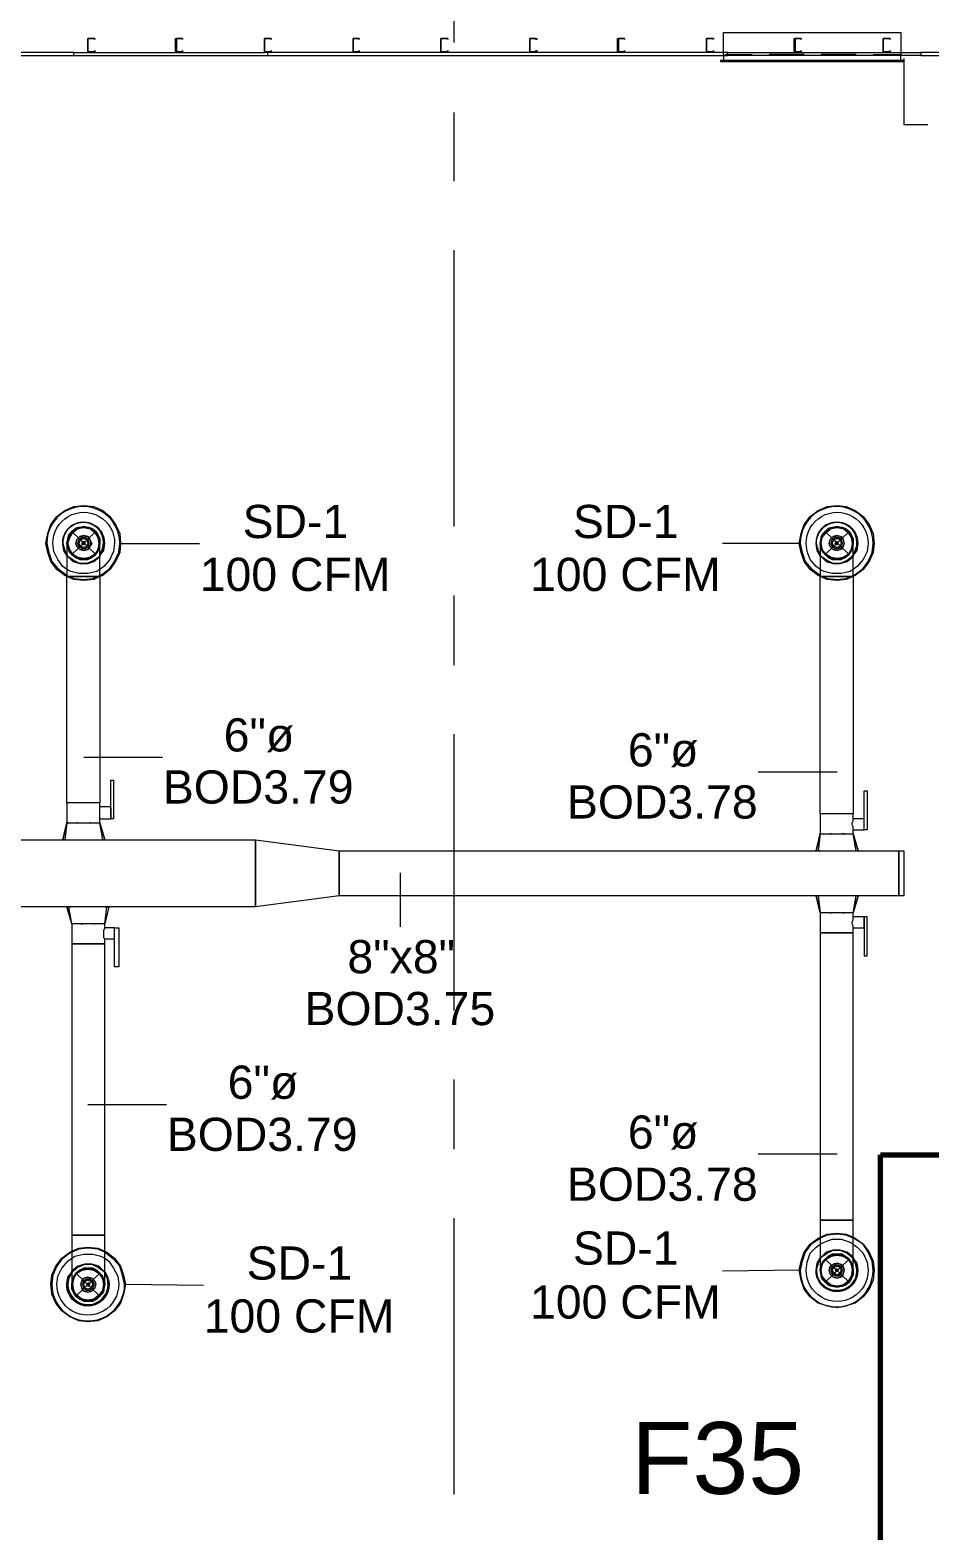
# Model space of a CAD drawing. Header units: metres. Extents: x 39 to 278, y -7 to 151.
# Drawn here: x 71.92 to 76.06, y 16.58 to 23.48 of the extents above; entities that cross this region are included whole.
import ezdxf

# ---------------------------------------------------------------- set-up
doc = ezdxf.new("R2010")
doc.units = ezdxf.units.M
doc.layers.add('HVAC - Ductos', color=5, linetype='Continuous', lineweight=50)
doc.layers.add('PDF_Geometry', color=7, linetype='Continuous', true_color=0xaaaaaa)
doc.layers.add('PDF_Solid Fills', color=7, linetype='Continuous', true_color=0xffffff)
doc.layers.add('PDF_Text', color=7, linetype='Continuous')
doc.styles.add('PDF Arial-BoldMT-Identity-H', font='arial.ttf')
doc.styles.add('PDF Helvetica', font='')
doc.styles.get('PDF Helvetica').set_extended_font_data('Helvetica')

msp = doc.modelspace()

# ---------------------------------------------------------------- hatches: boundary and pattern name
at = {"layer": 'PDF_Solid Fills', "lineweight": 0, "transparency": 33554559}
h = msp.add_hatch(color=256, dxfattribs=at)
h.paths.add_polyline_path([(74.6269, 23.3786), (74.6544, 23.374), (74.6544, 23.3786)])
h.paths.add_polyline_path([(74.6223, 23.3786), (74.6269, 23.4382), (74.6223, 23.4382)])

# ---------------------------------------------------------------- linework, layer by layer
at = {"layer": 'HVAC - Ductos', "lineweight": 0}
for points in [[(75.9378, 23.3373), (75.924, 23.3373), (75.924, 23.3603), (75.1082, 23.3603), (75.1082, 23.4657), (75.924, 23.4657), (75.924, 23.3603), (75.1082, 23.3603), (75.1082, 23.3373), (75.099, 23.3373)], [(75.2411, 23.3603), (75.1173, 23.3603), (75.1173, 23.3649), (75.2411, 23.3649)], [(75.1173, 23.3328), (75.9148, 23.3328)], [(75.4794, 23.3649), (75.319, 23.3649)], [(75.4794, 23.3603), (75.319, 23.3603)], [(75.7178, 23.3649), (75.5573, 23.3649)], [(75.7178, 23.3603), (75.5573, 23.3603)], [(75.7957, 23.3649), (75.9194, 23.3649), (75.9194, 23.3603), (75.7957, 23.3603)], [(75.9378, 23.3465), (75.9378, 23.044), (76.0478, 23.044)], [(72.1015, 21.1511), (72.1153, 21.174), (72.1381, 21.1878)], [(72.1381, 21.1878), (72.1381, 21.1924), (72.1427, 21.1924)], [(72.1427, 21.1878), (72.1702, 21.1924), (72.1931, 21.1878)], [(72.1977, 21.1924), (72.2023, 21.1878)], [(72.2023, 21.1878), (72.2207, 21.174), (72.2344, 21.1511)], [(75.5619, 21.1511), (75.5757, 21.174), (75.5986, 21.1878)], [(75.5986, 21.1878), (75.5986, 21.1924), (75.6032, 21.1924)], [(75.6032, 21.1878), (75.6307, 21.1924), (75.6536, 21.1878)], [(75.6536, 21.1924), (75.6582, 21.1924), (75.6628, 21.1878)], [(75.6628, 21.1878), (75.6811, 21.174), (75.6949, 21.1511)], [(72.0923, 21.119), (72.0923, 21.1144), (72.0923, 21.0961), (72.0923, 21.0686), (72.0923, 21.032), (72.0923, 20.9861), (72.0923, 20.9677), (72.0969, 20.9677), (72.1015, 20.9677), (72.1153, 20.9677), (72.1335, 20.9677), (72.1519, 20.9677), (72.1702, 20.9677), (72.1885, 20.9677), (72.2069, 20.9677), (72.2253, 20.9677), (72.2344, 20.9677), (72.2435, 20.9677), (72.2435, 21.0136), (72.2435, 21.0502), (72.2435, 21.0869), (72.2435, 21.1098), (72.2435, 21.119)], [(72.0923, 21.1144), (72.0969, 21.1007), (72.1015, 21.0824), (72.1153, 21.0686), (72.1335, 21.0548), (72.1519, 21.0457), (72.1702, 21.0457), (72.1885, 21.0457), (72.2069, 21.0548), (72.2253, 21.0686), (72.2344, 21.0824), (72.2435, 21.1007), (72.2435, 21.1144)], [(72.0969, 21.1465), (72.1015, 21.1511)], [(72.1015, 21.0961), (72.0969, 21.119), (72.1015, 21.1465)], [(72.1015, 21.0869), (72.1015, 21.0915), (72.0969, 21.0961)], [(72.239, 21.1511), (72.239, 21.1465)], [(72.239, 21.1465), (72.2435, 21.119), (72.239, 21.0961), (72.239, 21.0915), (72.239, 21.0869)], [(72.2435, 21.1419), (72.2435, 21.1419)], [(72.2435, 21.1419), (72.2435, 21.1419)], [(72.2435, 21.119), (72.2435, 21.119)], [(72.3398, 21.119), (72.7019, 21.119)], [(75.4565, 21.119), (75.1036, 21.119)], [(75.5528, 21.119), (75.5528, 21.1144), (75.5528, 21.0961), (75.5528, 21.0686), (75.5528, 21.032), (75.5528, 20.9861), (75.5528, 20.9677), (75.5573, 20.9677), (75.5619, 20.9677), (75.5757, 20.9677), (75.5894, 20.9677), (75.6078, 20.9677), (75.6307, 20.9677), (75.649, 20.9677), (75.6673, 20.9677), (75.6857, 20.9677), (75.6949, 20.9677), (75.7041, 20.9677), (75.7041, 21.0136), (75.7041, 21.0502), (75.7041, 21.0869), (75.7041, 21.1098), (75.7041, 21.119)], [(75.5528, 21.1144), (75.5573, 21.1007), (75.5619, 21.0824), (75.5757, 21.0686), (75.5894, 21.0548), (75.6078, 21.0457), (75.6307, 21.0457), (75.6032, 21.0502), (75.5986, 21.0502)], [(75.5573, 21.1465), (75.5573, 21.1511), (75.5619, 21.1511)], [(75.5619, 21.0961), (75.5573, 21.119), (75.5619, 21.1465)], [(75.5619, 21.0869), (75.5573, 21.0915), (75.5573, 21.0961)], [(75.6628, 21.0502), (75.6582, 21.0502), (75.6536, 21.0502), (75.6307, 21.0457), (75.649, 21.0457), (75.6673, 21.0548), (75.6857, 21.0686), (75.6949, 21.0824), (75.7041, 21.1007), (75.7041, 21.1144)], [(75.6995, 21.1511), (75.6995, 21.1465)], [(75.6995, 21.1465), (75.7041, 21.119), (75.6995, 21.0961), (75.6995, 21.0915), (75.6995, 21.0869)], [(75.7041, 21.119), (75.7041, 21.119)], [(72.1381, 21.0548), (72.1153, 21.0686), (72.1015, 21.0915)], [(72.1381, 21.0502), (72.1381, 21.0502)], [(72.1931, 21.0502), (72.1702, 21.0457), (72.1427, 21.0502), (72.1381, 21.0502)], [(72.1977, 21.0502), (72.1977, 21.0502)], [(72.2023, 21.0502), (72.1977, 21.0502)], [(72.2344, 21.0915), (72.2207, 21.0686), (72.2023, 21.0548)], [(75.5986, 21.0548), (75.5757, 21.0686), (75.5619, 21.0915)], [(75.5986, 21.0502), (75.5986, 21.0502)], [(75.6949, 21.0915), (75.6811, 21.0686), (75.6628, 21.0548)], [(72.2435, 20.9998), (72.2298, 20.9907), (72.1885, 20.9815), (72.1473, 20.9815), (72.1107, 20.9907), (72.0923, 20.9998)], [(72.0923, 20.9723), (72.1244, 20.9586), (72.1702, 20.954), (72.2115, 20.9586), (72.2435, 20.9723)], [(72.2435, 20.9677), (72.2161, 20.954), (72.1702, 20.9494), (72.1244, 20.954), (72.0923, 20.9677)], [(72.2435, 20.9677), (72.2344, 20.9677), (72.2253, 20.9677), (72.2069, 20.9677), (72.1885, 20.9677), (72.1702, 20.9677), (72.1519, 20.9677), (72.1335, 20.9677), (72.1153, 20.9677), (72.1015, 20.9677), (72.0969, 20.9677), (72.0923, 20.9677)], [(75.7041, 20.9998), (75.6903, 20.9907), (75.649, 20.9815), (75.6078, 20.9815), (75.5711, 20.9907), (75.5528, 20.9998)], [(75.5528, 20.9723), (75.5849, 20.9586), (75.6307, 20.954), (75.6719, 20.9586), (75.7041, 20.9723)], [(75.7041, 20.9677), (75.6719, 20.954), (75.6307, 20.9494), (75.5849, 20.954), (75.5528, 20.9677)], [(75.7041, 20.9677), (75.6949, 20.9677), (75.6857, 20.9677), (75.6673, 20.9677), (75.649, 20.9677), (75.6307, 20.9677), (75.6078, 20.9677), (75.5894, 20.9677), (75.5757, 20.9677), (75.5619, 20.9677), (75.5573, 20.9677), (75.5528, 20.9677)], [(72.1702, 20.1382), (72.5323, 20.1382)], [(75.6307, 20.0694), (75.2686, 20.0694)], [(72.1015, 19.8356), (72.0969, 19.8356), (72.1015, 19.8356), (72.1153, 19.8356), (72.1335, 19.8356), (72.1519, 19.8356), (72.1702, 19.8356), (72.1885, 19.8356), (72.2069, 19.8356), (72.2253, 19.8356), (72.2344, 19.8356), (72.239, 19.8356), (72.2435, 19.8356), (72.2435, 19.854), (72.294, 19.854), (72.294, 20.0328), (72.3077, 20.0328), (72.3077, 19.854), (72.294, 19.854)], [(72.294, 19.909), (72.2435, 19.909), (72.2435, 19.9274), (72.2344, 19.9274), (72.2253, 19.9274), (72.2069, 19.9274), (72.1885, 19.9274), (72.1702, 19.9274), (72.1519, 19.9274), (72.1335, 19.9274), (72.1153, 19.9274), (72.1015, 19.9274), (72.0969, 19.9274), (72.0923, 19.9274), (72.0923, 19.8356), (72.0969, 19.8356)], [(75.5528, 19.7852), (75.5573, 19.7852), (75.5619, 19.7852), (75.5757, 19.7852), (75.5894, 19.7852), (75.6078, 19.7852), (75.6307, 19.7852), (75.649, 19.7852), (75.6673, 19.7852), (75.6857, 19.7852), (75.6949, 19.7852), (75.6995, 19.7852), (75.7041, 19.7852), (75.7041, 19.8036), (75.7544, 19.8036), (75.7544, 19.9824), (75.7682, 19.9824), (75.7682, 19.8036), (75.7544, 19.8036)], [(72.2435, 19.854), (72.2435, 19.8586), (72.2435, 19.8632), (72.2435, 19.8677), (72.2435, 19.8769), (72.2435, 19.8861), (72.2435, 19.8952), (72.2435, 19.8998), (72.2435, 19.9044), (72.2435, 19.909)], [(72.294, 19.9044), (72.294, 19.8998), (72.294, 19.8952), (72.294, 19.8861), (72.294, 19.8815), (72.294, 19.8769), (72.294, 19.8677), (72.294, 19.8632), (72.294, 19.8586)], [(75.7544, 19.8082), (75.7544, 19.8128), (75.7544, 19.8174), (75.7544, 19.8219), (75.7544, 19.831), (75.7544, 19.8356), (75.7544, 19.8448), (75.7544, 19.8494), (75.7544, 19.854), (75.7041, 19.854), (75.7041, 19.8769), (75.6949, 19.8769), (75.6857, 19.8769), (75.6673, 19.8769), (75.649, 19.8769), (75.6307, 19.8769), (75.6078, 19.8769), (75.5894, 19.8769), (75.5757, 19.8769), (75.5619, 19.8769), (75.5573, 19.8769), (75.5528, 19.8769), (75.5528, 19.7852), (75.5436, 19.7074), (75.5528, 19.7074), (75.5482, 19.7074)], [(75.7041, 19.8036), (75.7041, 19.8082), (75.7041, 19.8128), (75.7041, 19.8174), (75.6995, 19.8265), (75.6995, 19.8356), (75.7041, 19.8448), (75.7041, 19.8494), (75.7041, 19.854)], [(72.074, 19.7578), (72.0923, 19.8356), (72.074, 19.7578)], [(72.0923, 19.8356), (72.0831, 19.7578)], [(72.2435, 19.7578), (72.2527, 19.7578), (72.2573, 19.7578), (72.2619, 19.7578), (72.2665, 19.7578), (72.2435, 19.8356), (72.2665, 19.7578), (72.2619, 19.7578)], [(72.2573, 19.7578), (72.2435, 19.8356)], [(75.5573, 19.7852), (75.5573, 19.7852)], [(75.5573, 19.7852), (75.5573, 19.7852)], [(75.7269, 19.7074), (75.7041, 19.7852), (75.7269, 19.7074)], [(75.7178, 19.7074), (75.7041, 19.7852)], [(72.0785, 19.7578), (72.074, 19.7578), (72.0785, 19.7578), (72.0831, 19.7578), (72.0969, 19.7578), (72.1153, 19.7578), (72.1198, 19.7578), (72.1244, 19.7578), (72.1335, 19.7578), (72.1473, 19.7578), (72.1519, 19.7578)], [(72.1565, 19.7578), (72.1794, 19.7578), (72.184, 19.7578), (72.1885, 19.7578), (72.2023, 19.7578), (72.2115, 19.7578), (72.2161, 19.7578), (72.2253, 19.7578), (72.239, 19.7578)], [(72.9586, 19.7578), (73.3436, 19.7074)], [(72.9586, 19.4506), (72.9586, 19.7578)], [(73.3436, 19.7074), (73.3436, 19.501)], [(75.5573, 19.7074), (75.5757, 19.7074), (75.5803, 19.7074), (75.5849, 19.7074), (75.594, 19.7074), (75.6078, 19.7074), (75.6123, 19.7074)], [(75.6169, 19.7074), (75.6398, 19.7074), (75.6444, 19.7074), (75.649, 19.7074), (75.6628, 19.7074), (75.6719, 19.7074), (75.6765, 19.7074), (75.6857, 19.7074), (75.6995, 19.7074)], [(75.7041, 19.7074), (75.7132, 19.7074), (75.7178, 19.7074), (75.7223, 19.7074), (75.7269, 19.7074), (75.7223, 19.7074)], [(73.6231, 19.6065), (73.6231, 19.359)], [(72.1153, 19.4506), (72.1061, 19.4506), (72.1015, 19.4506), (72.0969, 19.4506), (72.0923, 19.4506), (72.0969, 19.4506)], [(72.0923, 19.4506), (72.1153, 19.3728), (72.0923, 19.4506)], [(72.1153, 19.3728), (72.1198, 19.3728), (72.1153, 19.3728), (72.1015, 19.4506)], [(72.1061, 19.4506), (72.1107, 19.4506)], [(72.2665, 19.4506), (72.2757, 19.4506), (72.2803, 19.4506), (72.2848, 19.4506), (72.2665, 19.3728), (72.2619, 19.3728), (72.2573, 19.3728), (72.2435, 19.3728), (72.2298, 19.3728), (72.2115, 19.3728), (72.1885, 19.3728), (72.1702, 19.3728), (72.1519, 19.3728), (72.1335, 19.3728), (72.1244, 19.3728), (72.1198, 19.3728), (72.1153, 19.3728), (72.1153, 19.281), (72.1244, 19.281), (72.1335, 19.281), (72.1519, 19.281), (72.1702, 19.281), (72.1885, 19.281), (72.2115, 19.281), (72.2298, 19.281), (72.2435, 19.281), (72.2573, 19.281), (72.2619, 19.281), (72.2665, 19.281), (72.2665, 19.304), (72.3123, 19.304), (72.3123, 19.3086), (72.3123, 19.3132), (72.3123, 19.3223), (72.3123, 19.3269), (72.3123, 19.336), (72.3123, 19.3406), (72.3123, 19.3452), (72.3123, 19.3498)], [(72.1381, 19.4506), (72.1335, 19.4506), (72.1198, 19.4506)], [(72.2023, 19.4506), (72.1794, 19.4506), (72.1748, 19.4506), (72.1702, 19.4506), (72.1565, 19.4506), (72.1473, 19.4506), (72.1427, 19.4506)], [(72.2619, 19.4506), (72.2435, 19.4506), (72.239, 19.4506), (72.2344, 19.4506), (72.2253, 19.4506), (72.2115, 19.4506), (72.2069, 19.4506)], [(72.3123, 19.3544), (72.2665, 19.3544), (72.2665, 19.3728), (72.2757, 19.4506)], [(72.2803, 19.4506), (72.2848, 19.4506), (72.2665, 19.3728)], [(73.3436, 19.501), (72.9586, 19.4506)], [(75.5528, 19.501), (75.5436, 19.501), (75.539, 19.501), (75.5345, 19.501), (75.5528, 19.4232), (75.5345, 19.501), (75.539, 19.501)], [(75.5436, 19.501), (75.5528, 19.4232)], [(75.6123, 19.501), (75.6078, 19.501), (75.594, 19.501), (75.5849, 19.501), (75.5803, 19.501), (75.5757, 19.501), (75.5573, 19.501)], [(75.6995, 19.501), (75.6857, 19.501), (75.6765, 19.501), (75.6719, 19.501), (75.6628, 19.501), (75.649, 19.501), (75.6444, 19.501), (75.6398, 19.501), (75.6169, 19.501)], [(75.7223, 19.501), (75.7269, 19.501), (75.7223, 19.501), (75.7178, 19.501), (75.7132, 19.501), (75.7041, 19.501)], [(75.7269, 19.501), (75.7041, 19.4232), (75.7269, 19.501)], [(75.7041, 19.4232), (75.7178, 19.501)], [(75.5573, 19.4232), (75.5573, 19.4232)], [(75.5573, 19.4232), (75.5573, 19.4232)], [(75.7041, 19.3544), (75.7041, 19.359), (75.7041, 19.3636), (75.6995, 19.3728), (75.6995, 19.3819), (75.7041, 19.391), (75.7041, 19.3956), (75.7041, 19.4002), (75.7041, 19.4048)], [(72.2665, 19.304), (72.2619, 19.3086), (72.2619, 19.3132), (72.2619, 19.3223), (72.2619, 19.3315), (72.2619, 19.3406), (72.2619, 19.3452), (72.2665, 19.3498), (72.2665, 19.3544)], [(72.1885, 18.5432), (72.5507, 18.5432)], [(75.6307, 18.314), (75.2686, 18.314)], [(75.7041, 17.7823), (75.7041, 17.7869), (75.7041, 17.8052), (75.7041, 17.8373), (75.7041, 17.874), (75.7041, 17.9244), (75.7041, 17.9748), (75.7041, 18.0114), (75.6949, 18.0114), (75.6857, 18.0114), (75.6673, 18.0114), (75.649, 18.0114), (75.6307, 18.0114), (75.6078, 18.0114), (75.5894, 18.0114), (75.5757, 18.0114), (75.5619, 18.0114), (75.5573, 18.0114), (75.5528, 18.0114), (75.5528, 17.9564), (75.5528, 17.906), (75.5528, 17.8602), (75.5528, 17.8236), (75.5528, 17.796), (75.5528, 17.7823)], [(72.2665, 17.7181), (72.2665, 17.7227), (72.2665, 17.741), (72.2665, 17.7731), (72.2665, 17.8098), (72.2665, 17.8556), (72.2665, 17.9106), (72.2665, 17.9427), (72.2619, 17.9427), (72.2573, 17.9427), (72.2435, 17.9427), (72.2298, 17.9427), (72.2115, 17.9427), (72.1885, 17.9427), (72.1702, 17.9427), (72.1519, 17.9427), (72.1335, 17.9427), (72.1244, 17.9427), (72.1153, 17.9427), (72.1153, 17.8923), (72.1153, 17.8419), (72.1153, 17.796), (72.1153, 17.7594), (72.1153, 17.7319), (72.1153, 17.7181)], [(75.7041, 17.9336), (75.7132, 17.929), (75.7498, 17.9015), (75.7773, 17.8648), (75.7957, 17.8236), (75.8003, 17.7823), (75.7957, 17.7364), (75.7773, 17.6952), (75.7498, 17.6586), (75.7132, 17.631), (75.6719, 17.6173), (75.6307, 17.6081), (75.5849, 17.6173), (75.5436, 17.631), (75.5069, 17.6586), (75.4794, 17.6952), (75.4657, 17.7364), (75.4565, 17.7823), (75.4657, 17.8236), (75.4794, 17.8648), (75.5069, 17.9015), (75.5436, 17.929), (75.5528, 17.9336)], [(75.5528, 17.9336), (75.5849, 17.9473), (75.6307, 17.9519), (75.6719, 17.9473), (75.7041, 17.9336)], [(75.7041, 17.929), (75.6719, 17.9427), (75.6307, 17.9473), (75.5849, 17.9427), (75.5528, 17.929)], [(75.5528, 17.9015), (75.5711, 17.9106), (75.6078, 17.9244), (75.649, 17.9244), (75.6903, 17.9106), (75.7041, 17.9015)], [(72.2665, 17.8694), (72.2757, 17.8648), (72.3123, 17.8373), (72.3398, 17.8006), (72.3535, 17.7594), (72.3627, 17.7181), (72.3535, 17.6723), (72.3398, 17.631), (72.3123, 17.5944), (72.2757, 17.5668), (72.2344, 17.5486), (72.1885, 17.544), (72.1473, 17.5486), (72.1061, 17.5668), (72.0694, 17.5944), (72.0419, 17.631), (72.0235, 17.6723), (72.019, 17.7181), (72.0235, 17.7594), (72.0419, 17.8006), (72.0694, 17.8373), (72.1061, 17.8648), (72.1153, 17.8694)], [(72.1153, 17.8694), (72.1473, 17.8832), (72.1885, 17.8877), (72.2344, 17.8832), (72.2665, 17.8694)], [(72.2665, 17.8648), (72.2344, 17.8786), (72.1885, 17.8832), (72.1473, 17.8786), (72.1153, 17.8648)], [(72.1153, 17.8373), (72.129, 17.8464), (72.1702, 17.8556), (72.2115, 17.8556), (72.2481, 17.8464), (72.2665, 17.8373)], [(75.7041, 17.7869), (75.7041, 17.8006), (75.6949, 17.819), (75.6857, 17.8327), (75.6673, 17.8464), (75.649, 17.8556), (75.6307, 17.8556), (75.6078, 17.8556), (75.5894, 17.8464), (75.5757, 17.8327), (75.5619, 17.819), (75.5573, 17.8006), (75.5528, 17.7869)], [(75.5986, 17.851), (75.6032, 17.851), (75.6307, 17.8556), (75.6536, 17.851), (75.6582, 17.851), (75.6628, 17.851)], [(72.1244, 17.7502), (72.1381, 17.7686), (72.1565, 17.7823), (72.1611, 17.7869), (72.1657, 17.7869), (72.1885, 17.7914), (72.1702, 17.7914), (72.1519, 17.7823), (72.1335, 17.7686), (72.1244, 17.7548), (72.1153, 17.7364), (72.1153, 17.7227)], [(72.2665, 17.7227), (72.2619, 17.7364), (72.2619, 17.7181), (72.2619, 17.6952), (72.2527, 17.6768), (72.2435, 17.6631), (72.2253, 17.654), (72.2069, 17.6448), (72.1885, 17.6402), (72.1702, 17.6448), (72.1519, 17.654), (72.1381, 17.6631), (72.1244, 17.6768), (72.1198, 17.6952), (72.1153, 17.7181), (72.1198, 17.7364), (72.1244, 17.7548), (72.1381, 17.7686), (72.1519, 17.7777), (72.1702, 17.7869), (72.1885, 17.7914), (72.2069, 17.7869), (72.2253, 17.7777), (72.2435, 17.7686), (72.2573, 17.7456), (72.2619, 17.7456), (72.2619, 17.741)], [(72.1244, 17.7456), (72.1381, 17.7686), (72.1611, 17.7823), (72.1885, 17.7869), (72.2161, 17.7823), (72.239, 17.7686), (72.2573, 17.741), (72.2619, 17.7181), (72.2573, 17.6906), (72.2619, 17.7181), (72.2573, 17.741)], [(75.6536, 17.7136), (75.6307, 17.709), (75.6032, 17.7136), (75.5803, 17.7319), (75.5619, 17.7548), (75.5573, 17.7823), (75.5619, 17.8098), (75.5803, 17.8327), (75.6032, 17.8464), (75.6307, 17.851), (75.6582, 17.8464), (75.6811, 17.8327), (75.6949, 17.8098), (75.6995, 17.7823), (75.6949, 17.7548), (75.6811, 17.7319), (75.6582, 17.7136), (75.6307, 17.709), (75.6032, 17.7136)], [(75.5573, 17.8052), (75.5573, 17.8098), (75.5619, 17.8144)], [(75.5619, 17.7548), (75.5573, 17.7823), (75.5619, 17.8052)], [(75.5619, 17.8098), (75.5757, 17.8327), (75.5986, 17.8464)], [(75.5986, 17.851), (75.5986, 17.851)], [(75.6628, 17.8464), (75.6811, 17.8327), (75.6949, 17.8098)], [(75.6995, 17.8144), (75.6995, 17.8098), (75.6995, 17.8052), (75.7041, 17.7823), (75.6995, 17.7548)], [(72.1198, 17.6906), (72.1153, 17.7181), (72.1198, 17.741), (72.1198, 17.7456)], [(72.1198, 17.7456), (72.1198, 17.7456)], [(72.1244, 17.6906), (72.1198, 17.7181), (72.1244, 17.741)], [(72.3627, 17.7181), (72.7202, 17.7136)], [(75.4565, 17.7823), (75.1036, 17.7777)], [(75.5619, 17.7502), (75.5573, 17.7502), (75.5573, 17.7548)], [(75.5986, 17.7136), (75.5757, 17.7273), (75.5619, 17.7502)], [(75.6949, 17.7502), (75.6811, 17.7273), (75.6628, 17.7136)], [(75.6995, 17.7548), (75.6995, 17.7502)], [(72.1153, 17.6952), (72.1153, 17.6952)], [(72.1153, 17.6952), (72.1153, 17.6952)], [(72.1198, 17.686), (72.1198, 17.6906)], [(72.2573, 17.6906), (72.239, 17.6677), (72.2161, 17.6494), (72.1885, 17.6448), (72.1611, 17.6494), (72.1381, 17.6677), (72.1244, 17.686)], [(72.1565, 17.6494), (72.1381, 17.6631), (72.1244, 17.6814)], [(72.1244, 17.6768), (72.1244, 17.6768)], [(72.1657, 17.6448), (72.1611, 17.6448), (72.1565, 17.6494)], [(72.2161, 17.6494), (72.1885, 17.6402), (72.1657, 17.6494)], [(72.2207, 17.6494), (72.2207, 17.6448), (72.2161, 17.6448)], [(72.2573, 17.686), (72.2435, 17.6631), (72.2207, 17.6494)], [(72.2435, 17.6631), (72.2435, 17.6631)], [(72.2619, 17.6906), (72.2619, 17.686), (72.2573, 17.686)], [(72.2619, 17.6952), (72.2619, 17.6952)], [(72.2619, 17.6952), (72.2619, 17.6952)], [(75.6032, 17.709), (75.5986, 17.709), (75.5986, 17.7136)], [(75.6628, 17.7136), (75.6582, 17.709), (75.6536, 17.709)]]:
    msp.add_lwpolyline(points, dxfattribs=at)
for points in [[(75.0944, 23.3373), (75.0944, 23.3328), (75.9378, 23.3328), (75.9378, 23.3373)], [(72.0923, 19.9274), (72.0923, 20.9677), (72.0831, 20.9723), (72.0465, 20.9998), (72.019, 21.0365), (72.0053, 21.0778), (71.9961, 21.119), (72.0053, 21.1648), (72.019, 21.2061), (72.0465, 21.2427), (72.0831, 21.2702), (72.1244, 21.2886), (72.1702, 21.2932), (72.2161, 21.2886), (72.2573, 21.2702), (72.2894, 21.2427), (72.3169, 21.2061), (72.3353, 21.1648), (72.3398, 21.119), (72.3353, 21.0778), (72.3169, 21.0365), (72.2894, 20.9998), (72.2573, 20.9723), (72.2435, 20.9677), (72.2435, 19.9274), (72.2344, 19.9274), (72.2253, 19.9274), (72.2069, 19.9274), (72.1885, 19.9274), (72.1702, 19.9274), (72.1519, 19.9274), (72.1335, 19.9274), (72.1153, 19.9274), (72.1015, 19.9274), (72.0969, 19.9274)], [(75.5528, 19.8769), (75.5528, 20.9677), (75.5436, 20.9723), (75.5069, 20.9998), (75.4794, 21.0365), (75.4657, 21.0778), (75.4565, 21.119), (75.4657, 21.1648), (75.4794, 21.2061), (75.5069, 21.2427), (75.5436, 21.2702), (75.5849, 21.2886), (75.6307, 21.2932), (75.6719, 21.2886), (75.7132, 21.2702), (75.7498, 21.2427), (75.7773, 21.2061), (75.7957, 21.1648), (75.8003, 21.119), (75.7957, 21.0778), (75.7773, 21.0365), (75.7498, 20.9998), (75.7132, 20.9723), (75.7041, 20.9677), (75.7041, 19.8769), (75.6949, 19.8769), (75.6857, 19.8769), (75.6673, 19.8769), (75.649, 19.8769), (75.6307, 19.8769), (75.6078, 19.8769), (75.5894, 19.8769), (75.5757, 19.8769), (75.5619, 19.8769), (75.5573, 19.8769)], [(72.0923, 21.119), (72.0969, 21.1419), (72.1015, 21.1602), (72.1153, 21.174), (72.1335, 21.1878), (72.1519, 21.1924), (72.1702, 21.197), (72.1885, 21.1924), (72.2069, 21.1878), (72.2253, 21.174), (72.2344, 21.1602), (72.2435, 21.1419), (72.2435, 21.119), (72.2435, 21.1144), (72.2435, 21.119), (72.2435, 21.1419), (72.2344, 21.1602), (72.2253, 21.174), (72.2069, 21.1878), (72.1885, 21.1924), (72.1702, 21.197), (72.1519, 21.1924), (72.1335, 21.1878), (72.1153, 21.174), (72.1015, 21.1602), (72.0969, 21.1419), (72.0923, 21.119), (72.0923, 21.1144)], [(72.2344, 21.0915), (72.2207, 21.0686), (72.1977, 21.0548), (72.1702, 21.0502), (72.1427, 21.0548), (72.1198, 21.0686), (72.1061, 21.0915), (72.0969, 21.119), (72.1061, 21.1465), (72.1198, 21.1694), (72.1427, 21.1878), (72.1702, 21.1924), (72.1977, 21.1878), (72.2207, 21.1694), (72.2344, 21.1465), (72.239, 21.119)], [(72.239, 21.1007), (72.2344, 21.0824), (72.2207, 21.0686), (72.2069, 21.0594), (72.1885, 21.0502), (72.1702, 21.0457), (72.1519, 21.0502), (72.1335, 21.0594), (72.1153, 21.0686), (72.1061, 21.0824), (72.0969, 21.1007), (72.0969, 21.119), (72.0969, 21.1419), (72.1061, 21.1557), (72.1153, 21.174), (72.1335, 21.1832), (72.1519, 21.1924), (72.1702, 21.1924), (72.1885, 21.1924), (72.2069, 21.1832), (72.2207, 21.174), (72.2344, 21.1557), (72.239, 21.1419), (72.2435, 21.119)], [(75.5528, 21.119), (75.5573, 21.1419), (75.5619, 21.1602), (75.5757, 21.174), (75.5894, 21.1878), (75.6078, 21.1924), (75.6307, 21.197), (75.649, 21.1924), (75.6673, 21.1878), (75.6857, 21.174), (75.6949, 21.1602), (75.7041, 21.1419), (75.7041, 21.119), (75.7041, 21.1144), (75.7041, 21.119), (75.7041, 21.1419), (75.6949, 21.1602), (75.6857, 21.174), (75.6673, 21.1878), (75.649, 21.1924), (75.6307, 21.197), (75.6078, 21.1924), (75.5894, 21.1878), (75.5757, 21.174), (75.5619, 21.1602), (75.5573, 21.1419), (75.5528, 21.119), (75.5528, 21.1144)], [(75.6949, 21.0915), (75.6811, 21.0686), (75.6582, 21.0548), (75.6307, 21.0502), (75.6032, 21.0548), (75.5803, 21.0686), (75.5619, 21.0915), (75.5573, 21.119), (75.5619, 21.1465), (75.5803, 21.1694), (75.6032, 21.1878), (75.6307, 21.1924), (75.6582, 21.1878), (75.6811, 21.1694), (75.6949, 21.1465), (75.6995, 21.119)], [(75.6995, 21.1007), (75.6949, 21.0824), (75.6811, 21.0686), (75.6673, 21.0594), (75.649, 21.0502), (75.6307, 21.0457), (75.6123, 21.0502), (75.594, 21.0594), (75.5757, 21.0686), (75.5665, 21.0824), (75.5573, 21.1007), (75.5573, 21.119), (75.5573, 21.1419), (75.5665, 21.1557), (75.5757, 21.174), (75.594, 21.1832), (75.6123, 21.1924), (75.6307, 21.1924), (75.649, 21.1924), (75.6673, 21.1832), (75.6811, 21.174), (75.6949, 21.1557), (75.6995, 21.1419), (75.7041, 21.119)], [(72.074, 21.119), (72.0785, 21.0869), (72.0923, 21.064), (72.0785, 21.0869)], [(72.1519, 21.1511), (72.1381, 21.1373), (72.1335, 21.119), (72.1381, 21.1373), (72.1519, 21.1511), (72.1702, 21.1557), (72.1885, 21.1511), (72.1977, 21.1373), (72.2069, 21.119), (72.1977, 21.1052), (72.1885, 21.0915), (72.1702, 21.0869), (72.1519, 21.0915), (72.1381, 21.1052), (72.1335, 21.119), (72.1381, 21.1052), (72.1519, 21.0915), (72.1702, 21.0869), (72.1885, 21.0915), (72.1977, 21.1052), (72.2023, 21.119), (72.1977, 21.1373), (72.1885, 21.1511), (72.1702, 21.1557)], [(72.1473, 21.1373), (72.1427, 21.119), (72.1473, 21.1373), (72.1611, 21.1465), (72.1794, 21.1465), (72.1885, 21.1373), (72.1931, 21.119), (72.1885, 21.1373), (72.1794, 21.1465), (72.1611, 21.1465)], [(72.1885, 21.1052), (72.1931, 21.119), (72.1885, 21.1052), (72.1794, 21.0961), (72.1611, 21.0961), (72.1473, 21.1052), (72.1427, 21.119), (72.1473, 21.1052), (72.1611, 21.0961), (72.1794, 21.0961)], [(72.184, 21.1052), (72.1702, 21.1007), (72.1565, 21.1052), (72.1473, 21.119), (72.1565, 21.1373), (72.1702, 21.1419), (72.184, 21.1373), (72.1885, 21.119)], [(72.1702, 21.1144), (72.1748, 21.119), (72.1748, 21.1144), (72.1657, 21.1144), (72.1611, 21.119), (72.1657, 21.1282), (72.1748, 21.1282), (72.1748, 21.119), (72.1702, 21.1236), (72.1657, 21.1236), (72.1657, 21.119), (72.1657, 21.1144)], [(75.5345, 21.119), (75.539, 21.0869), (75.5528, 21.064), (75.539, 21.0869)], [(75.5986, 21.1373), (75.594, 21.119), (75.5986, 21.1373), (75.6123, 21.1511), (75.6307, 21.1557), (75.649, 21.1511), (75.6582, 21.1373), (75.6628, 21.119), (75.6582, 21.1373), (75.6444, 21.1511), (75.6307, 21.1557), (75.6123, 21.1511)], [(75.6582, 21.1052), (75.6628, 21.119), (75.6582, 21.1052), (75.649, 21.0915), (75.6307, 21.0869), (75.6123, 21.0915), (75.5986, 21.1052), (75.594, 21.119), (75.5986, 21.1052), (75.6123, 21.0915), (75.6307, 21.0869), (75.6444, 21.0915)], [(75.6078, 21.1373), (75.6032, 21.119), (75.6078, 21.1373), (75.6215, 21.1465), (75.6398, 21.1465), (75.649, 21.1373), (75.6536, 21.119), (75.649, 21.1373), (75.6353, 21.1465), (75.6215, 21.1465)], [(75.649, 21.1052), (75.6536, 21.119), (75.649, 21.1052), (75.6398, 21.0961), (75.6215, 21.0961), (75.6078, 21.1052), (75.6032, 21.119), (75.6078, 21.1052), (75.6215, 21.0961), (75.6353, 21.0961)], [(75.6444, 21.1052), (75.6307, 21.1007), (75.6169, 21.1052), (75.6078, 21.119), (75.6169, 21.1373), (75.6307, 21.1419), (75.6444, 21.1373), (75.649, 21.119)], [(75.6307, 21.1144), (75.6353, 21.119), (75.6307, 21.1144), (75.6261, 21.1144), (75.6215, 21.119), (75.6261, 21.1282), (75.6307, 21.1282), (75.6353, 21.119), (75.6307, 21.1236), (75.6261, 21.1236), (75.6261, 21.119), (75.6261, 21.1144)], [(72.0969, 21.0594), (72.1244, 21.0411), (72.1519, 21.0274), (72.184, 21.0274), (72.2161, 21.0411), (72.2435, 21.0594), (72.2161, 21.0365), (72.1885, 21.0274), (72.1519, 21.0274), (72.1198, 21.0365), (72.0969, 21.0594), (72.0923, 21.064), (72.0969, 21.0594), (72.0923, 21.0686)], [(72.2435, 21.0686), (72.2435, 21.0594), (72.2161, 21.0411), (72.184, 21.0274), (72.1519, 21.0274), (72.1244, 21.0411), (72.0969, 21.0594), (72.1198, 21.0365), (72.1519, 21.0274), (72.1885, 21.0274), (72.2161, 21.0365), (72.2435, 21.0594), (72.2435, 21.064), (72.2435, 21.0594)], [(75.6765, 21.0365), (75.6444, 21.0274), (75.6123, 21.0274), (75.5803, 21.0365), (75.5573, 21.0594), (75.5528, 21.064), (75.5573, 21.0594), (75.5528, 21.0686), (75.5573, 21.0594), (75.5849, 21.0411), (75.6123, 21.0274), (75.6444, 21.0274), (75.6765, 21.0411), (75.6995, 21.0594), (75.7041, 21.0686), (75.6995, 21.0594), (75.6765, 21.0411), (75.6444, 21.0274), (75.6123, 21.0274), (75.5849, 21.0411), (75.5573, 21.0594), (75.5803, 21.0365), (75.6123, 21.0274), (75.6444, 21.0274), (75.6765, 21.0365), (75.7041, 21.0594), (75.7041, 21.064), (75.7041, 21.0594)], [(72.1427, 19.8356), (72.1381, 19.8356)], [(72.2023, 19.8356), (72.1977, 19.8356)], [(75.5345, 19.7074), (75.5528, 19.7852), (75.5345, 19.7074), (75.539, 19.7074)], [(75.6032, 19.7852), (75.5986, 19.7852)], [(75.6628, 19.7852), (75.6582, 19.7852), (75.6536, 19.7852), (75.6582, 19.7852)], [(72.9586, 19.4506), (68.1185, 19.4506), (68.1185, 19.7578), (72.9586, 19.7578)], [(73.3436, 19.7074), (75.9148, 19.7074), (75.9148, 19.501), (73.3436, 19.501)], [(75.9378, 19.7074), (75.9378, 19.501), (75.9148, 19.501), (75.9148, 19.7074)], [(72.1565, 19.3728), (72.1611, 19.3728), (72.1657, 19.3728), (72.1611, 19.3728)], [(72.2161, 19.3728), (72.2207, 19.3728)], [(75.5528, 19.3315), (75.5573, 19.3315), (75.5619, 19.3315), (75.5757, 19.3315), (75.5894, 19.3315), (75.6078, 19.3315), (75.6307, 19.3315), (75.649, 19.3315), (75.6673, 19.3315), (75.6857, 19.3315), (75.6949, 19.3315), (75.7041, 19.3315), (75.7041, 19.3544), (75.7544, 19.3544), (75.7544, 19.359), (75.7544, 19.3636), (75.7544, 19.3728), (75.7544, 19.3773), (75.7544, 19.3865), (75.7544, 19.391), (75.7544, 19.3956), (75.7544, 19.4002), (75.7544, 19.4048), (75.7544, 19.226), (75.7682, 19.226), (75.7682, 19.4048), (75.7544, 19.4048), (75.7041, 19.4048), (75.7041, 19.4232), (75.6995, 19.4232), (75.6949, 19.4232), (75.6857, 19.4232), (75.6673, 19.4232), (75.649, 19.4232), (75.6307, 19.4232), (75.6078, 19.4232), (75.5894, 19.4232), (75.5757, 19.4232), (75.5619, 19.4232), (75.5573, 19.4232), (75.5528, 19.4232)], [(75.5986, 19.4232), (75.6032, 19.4232)], [(75.6536, 19.4232), (75.6582, 19.4232), (75.6628, 19.4232), (75.6582, 19.4232)], [(72.3307, 19.1756), (72.3123, 19.1756), (72.3123, 19.3544), (72.3307, 19.3544)], [(75.7041, 19.3315), (75.6949, 19.3315), (75.6857, 19.3315), (75.6673, 19.3315), (75.649, 19.3315), (75.6307, 19.3315), (75.6078, 19.3315), (75.5894, 19.3315), (75.5757, 19.3315), (75.5619, 19.3315), (75.5573, 19.3315), (75.5528, 19.3315), (75.5528, 18.0114), (75.5573, 18.0114), (75.5619, 18.0114), (75.5757, 18.0114), (75.5894, 18.0114), (75.6078, 18.0114), (75.6307, 18.0114), (75.649, 18.0114), (75.6673, 18.0114), (75.6857, 18.0114), (75.6949, 18.0114), (75.7041, 18.0114)], [(72.2665, 19.281), (72.2619, 19.281), (72.2573, 19.281), (72.2435, 19.281), (72.2298, 19.281), (72.2115, 19.281), (72.1885, 19.281), (72.1702, 19.281), (72.1519, 19.281), (72.1335, 19.281), (72.1244, 19.281), (72.1153, 19.281), (72.1153, 17.9427), (72.1244, 17.9427), (72.1335, 17.9427), (72.1519, 17.9427), (72.1702, 17.9427), (72.1885, 17.9427), (72.2115, 17.9427), (72.2298, 17.9427), (72.2435, 17.9427), (72.2573, 17.9427), (72.2619, 17.9427), (72.2665, 17.9427)], [(75.5573, 17.8419), (75.5803, 17.8648), (75.6123, 17.874), (75.6444, 17.874), (75.6765, 17.8648), (75.7041, 17.8419), (75.7041, 17.8373), (75.7041, 17.8419), (75.6765, 17.8648), (75.6444, 17.874), (75.6123, 17.874), (75.5803, 17.8648), (75.5573, 17.8419), (75.5528, 17.8373)], [(75.6995, 17.8419), (75.6765, 17.8602), (75.6444, 17.874), (75.6123, 17.874), (75.5849, 17.8602), (75.5573, 17.8419), (75.5528, 17.8327), (75.5573, 17.8419), (75.5849, 17.8602), (75.6123, 17.874), (75.6444, 17.874), (75.6765, 17.8602), (75.6995, 17.8419), (75.7041, 17.8327)], [(75.6995, 17.764), (75.6949, 17.7456), (75.6811, 17.7273), (75.6673, 17.7181), (75.649, 17.709), (75.6307, 17.709), (75.6123, 17.709), (75.594, 17.7181), (75.5757, 17.7273), (75.5665, 17.7456), (75.5573, 17.764), (75.5573, 17.7823), (75.5573, 17.8006), (75.5665, 17.819), (75.5757, 17.8327), (75.594, 17.8464), (75.6123, 17.851), (75.6307, 17.8556), (75.649, 17.851), (75.6673, 17.8464), (75.6811, 17.8327), (75.6949, 17.819), (75.6995, 17.8006), (75.7041, 17.7823)], [(72.1427, 17.8006), (72.1748, 17.8098), (72.2069, 17.8098), (72.239, 17.8006), (72.2619, 17.7777), (72.2665, 17.7731), (72.2619, 17.7777), (72.2665, 17.7686), (72.2619, 17.7777), (72.2344, 17.796), (72.2069, 17.8098), (72.1748, 17.8098), (72.1427, 17.796), (72.1198, 17.7777), (72.1153, 17.7686), (72.1198, 17.7777), (72.1427, 17.796), (72.1748, 17.8098), (72.2069, 17.8098), (72.2344, 17.796), (72.2619, 17.7777), (72.239, 17.8006), (72.2069, 17.8098), (72.1748, 17.8098), (72.1427, 17.8006), (72.1153, 17.7777), (72.1153, 17.7731), (72.1153, 17.7777)], [(72.2298, 17.7823), (72.2115, 17.7914), (72.1885, 17.7914), (72.2161, 17.7869), (72.2207, 17.7869), (72.2207, 17.7823), (72.2435, 17.7686)], [(75.5528, 17.8373), (75.539, 17.8144), (75.5345, 17.7823), (75.539, 17.8144)], [(75.7041, 17.7823), (75.7041, 17.7594), (75.6949, 17.741), (75.6857, 17.7273), (75.6673, 17.7136), (75.649, 17.709), (75.6307, 17.7044), (75.6078, 17.709), (75.5894, 17.7136), (75.5757, 17.7273), (75.5619, 17.741), (75.5573, 17.7594), (75.5528, 17.7823), (75.5528, 17.7869), (75.5528, 17.7823), (75.5573, 17.7594), (75.5619, 17.741), (75.5757, 17.7273), (75.5894, 17.7136), (75.6078, 17.709), (75.6307, 17.7044), (75.649, 17.709), (75.6673, 17.7136), (75.6857, 17.7273), (75.6949, 17.741), (75.7041, 17.7594), (75.7041, 17.7823), (75.7041, 17.7869)], [(75.5986, 17.796), (75.594, 17.7823), (75.5986, 17.8006), (75.6123, 17.8098), (75.6307, 17.8144), (75.649, 17.8098), (75.6582, 17.8006), (75.6628, 17.7823), (75.6582, 17.796), (75.6444, 17.8098), (75.6307, 17.8144), (75.6123, 17.8098)], [(75.6078, 17.796), (75.6032, 17.7823), (75.6078, 17.796), (75.6215, 17.8052), (75.6398, 17.8052), (75.649, 17.796), (75.6536, 17.7823), (75.649, 17.796), (75.6353, 17.8052), (75.6215, 17.8052)], [(75.6444, 17.7686), (75.6307, 17.7594), (75.6169, 17.7686), (75.6078, 17.7823), (75.6169, 17.796), (75.6307, 17.8006), (75.6444, 17.796), (75.649, 17.7823)], [(75.6307, 17.7777), (75.6353, 17.7823), (75.6307, 17.7777), (75.6261, 17.7777), (75.6215, 17.7823), (75.6261, 17.7869), (75.6307, 17.7869), (75.6353, 17.7823), (75.6307, 17.7869), (75.6261, 17.7869), (75.6261, 17.7823), (75.6261, 17.7777)], [(72.1153, 17.7731), (72.0969, 17.7502), (72.0923, 17.7181), (72.0969, 17.7502)], [(72.2665, 17.7181), (72.2619, 17.6952), (72.2573, 17.6768), (72.2435, 17.6631), (72.2298, 17.6494), (72.2115, 17.6402), (72.1885, 17.6402), (72.1702, 17.6402), (72.1519, 17.6494), (72.1335, 17.6631), (72.1244, 17.6768), (72.1153, 17.6952), (72.1153, 17.7181), (72.1153, 17.7227), (72.1153, 17.7181), (72.1153, 17.6952), (72.1244, 17.6768), (72.1335, 17.6631), (72.1519, 17.6494), (72.1702, 17.6402), (72.1885, 17.6402), (72.2115, 17.6402), (72.2298, 17.6494), (72.2435, 17.6631), (72.2573, 17.6768), (72.2619, 17.6952), (72.2665, 17.7181), (72.2665, 17.7227)], [(72.1611, 17.7319), (72.1565, 17.7181), (72.1611, 17.7319), (72.1702, 17.7456), (72.1885, 17.7502), (72.2069, 17.7456), (72.2207, 17.7319), (72.2253, 17.7181), (72.2207, 17.7319), (72.2069, 17.7456), (72.1885, 17.7502), (72.1702, 17.7456)], [(72.2207, 17.6998), (72.2253, 17.7181), (72.2207, 17.6998), (72.2069, 17.686), (72.1885, 17.6814), (72.1702, 17.686), (72.1611, 17.6998), (72.1565, 17.7181), (72.1611, 17.6998), (72.1702, 17.686), (72.1885, 17.6814), (72.2069, 17.686)], [(72.1702, 17.7319), (72.1657, 17.7181), (72.1702, 17.7319), (72.1794, 17.741), (72.1977, 17.741), (72.2115, 17.7319), (72.2161, 17.7181), (72.2115, 17.7319), (72.1977, 17.741), (72.184, 17.741)], [(72.2115, 17.6998), (72.2161, 17.7181), (72.2115, 17.6998), (72.1977, 17.6906), (72.1794, 17.6906), (72.1702, 17.6998), (72.1657, 17.7181), (72.1702, 17.6998), (72.184, 17.6906), (72.1977, 17.6906)], [(72.2023, 17.6998), (72.1885, 17.6952), (72.1748, 17.6998), (72.1702, 17.7181), (72.1748, 17.7319), (72.1885, 17.7364), (72.2023, 17.7319), (72.2115, 17.7181)], [(72.1931, 17.7227), (72.1885, 17.7227), (72.184, 17.7181), (72.1885, 17.7227), (72.1931, 17.7227), (72.1977, 17.7181), (72.1931, 17.709), (72.1885, 17.709), (72.184, 17.7181), (72.1885, 17.7136), (72.1931, 17.7136), (72.1931, 17.7181)], [(72.2527, 17.7548), (72.2619, 17.7364), (72.2573, 17.7548), (72.2435, 17.7686)], [(75.6582, 17.764), (75.6628, 17.7823), (75.6582, 17.764), (75.649, 17.7502), (75.6307, 17.7456), (75.6123, 17.7502), (75.5986, 17.764), (75.594, 17.7823), (75.5986, 17.764), (75.6123, 17.7502), (75.6307, 17.7456), (75.6444, 17.7502)], [(75.649, 17.7686), (75.6536, 17.7823), (75.649, 17.764), (75.6398, 17.7548), (75.6215, 17.7548), (75.6078, 17.764), (75.6032, 17.7823), (75.6078, 17.7686), (75.6215, 17.7594), (75.6353, 17.7594)]]:
    msp.add_lwpolyline(points, close=True, dxfattribs=at)
for points in [[(72.2435, 20.9723), (72.2527, 20.9769), (72.2894, 21.0044), (72.3123, 21.0365), (72.3307, 21.0778), (72.3353, 21.119, 1.013798), (72.0007, 21.119), (72.0098, 21.0778), (72.0235, 21.0365), (72.0511, 21.0044), (72.0877, 20.9769), (72.0923, 20.9723)], [(72.0923, 20.9998), (72.074, 21.0136), (72.0511, 21.0457), (72.0327, 21.0824), (72.0281, 21.119, -1.008115), (72.3123, 21.119), (72.3077, 21.0824), (72.2894, 21.0457), (72.2619, 21.0136), (72.2435, 20.9998)], [(75.7041, 20.9723), (75.7132, 20.9769), (75.7498, 21.0044), (75.7728, 21.0365), (75.7911, 21.0778), (75.7957, 21.119, 1.013803), (75.4611, 21.119), (75.4702, 21.0778), (75.484, 21.0365), (75.5115, 21.0044), (75.5482, 20.9769), (75.5528, 20.9723)], [(75.5528, 20.9998), (75.5345, 21.0136), (75.5069, 21.0457), (75.4932, 21.0824), (75.4886, 21.119, -1.008115), (75.7728, 21.119), (75.7682, 21.0824), (75.7498, 21.0457), (75.7223, 21.0136), (75.7041, 20.9998)], [(75.5528, 17.929), (75.5482, 17.9244), (75.5115, 17.9015), (75.484, 17.8648), (75.4702, 17.8236), (75.4611, 17.7823, 1.013823), (75.7957, 17.7823), (75.7911, 17.8236), (75.7728, 17.8648), (75.7498, 17.9015), (75.7132, 17.9244), (75.7041, 17.929)], [(72.1153, 17.8648), (72.1061, 17.8602), (72.0694, 17.8327), (72.0465, 17.8006), (72.0281, 17.7594), (72.0235, 17.7181, 1.013803), (72.3581, 17.7181), (72.349, 17.7594), (72.3353, 17.8006), (72.3077, 17.8327), (72.2711, 17.8602), (72.2665, 17.8648)], [(75.7041, 17.9015), (75.7223, 17.8877), (75.7498, 17.8602), (75.7682, 17.819), (75.7728, 17.7823, -1.013316), (75.4886, 17.7823), (75.4932, 17.819), (75.5069, 17.8602), (75.5345, 17.8877), (75.5528, 17.9015)], [(72.2665, 17.8373), (72.2848, 17.8236), (72.3077, 17.7914), (72.3261, 17.7548), (72.3307, 17.7181, -1.008653), (72.0465, 17.7181), (72.0511, 17.7548), (72.0694, 17.7914), (72.0969, 17.8236), (72.1153, 17.8373)]]:
    msp.add_lwpolyline(points, format="xyb", dxfattribs=at)
for points in [[(72.2435, 21.064), (72.2619, 21.0869), (72.2665, 21.119, 1.017931), (72.074, 21.119), (72.0831, 21.0869), (72.0923, 21.0686, -1.403689), (72.2619, 21.119), (72.2573, 21.0869), (72.2435, 21.0686, 1.403695), (72.074, 21.119, -1.4292)], [(75.7041, 21.064), (75.7223, 21.0869), (75.7269, 21.119, 1.018374), (75.5345, 21.119), (75.5436, 21.0869), (75.5528, 21.0686, -1.403689), (75.7223, 21.119), (75.7178, 21.0869), (75.7041, 21.0686, 1.403557), (75.5345, 21.119, -1.419475)], [(75.5345, 17.7823, 1.387948), (75.7041, 17.8327), (75.7178, 17.8144), (75.7223, 17.7823, -1.361257), (75.5528, 17.8327), (75.5436, 17.8144), (75.5345, 17.7823, 1.010886), (75.7269, 17.7823), (75.7223, 17.8144), (75.7041, 17.8373, -1.442886)], [(72.1153, 17.7686), (72.1015, 17.7502), (72.0969, 17.7181, 1.361616), (72.2665, 17.7686), (72.2757, 17.7502), (72.2848, 17.7181), (72.2803, 17.7502), (72.2665, 17.7731, -1.421561), (72.0923, 17.7181, 1.017918), (72.2848, 17.7181, -1.388376)]]:
    msp.add_lwpolyline(points, format="xyb", close=True, dxfattribs=at)
at = {"layer": 'PDF_Geometry', "lineweight": 0}
for points in [[(73.8707, 24.6895), (73.8707, 23.4199)], [(72.1885, 23.4382), (72.1885, 23.4382)], [(72.1885, 23.4382), (72.1885, 23.4382)], [(72.5965, 23.4382), (72.5965, 23.4382)], [(72.9998, 23.4382), (72.9998, 23.4382)], [(72.9998, 23.4382), (72.9998, 23.4382)], [(73.4077, 23.4382), (73.4077, 23.4382)], [(73.4077, 23.4382), (73.4077, 23.4382)], [(74.219, 23.4382), (74.219, 23.4382)], [(74.219, 23.4382), (74.219, 23.4382)], [(74.6269, 23.4382), (74.6269, 23.4382)], [(75.0303, 23.4382), (75.0303, 23.4382)], [(75.0303, 23.4382), (75.0303, 23.4382)], [(75.4382, 23.4382), (75.4382, 23.4382)], [(70.1031, 23.3603), (69.2139, 23.3603), (69.2139, 23.374), (70.1031, 23.374), (70.1031, 23.3603), (72.1244, 23.3603), (73.0136, 23.3603)], [(72.1244, 23.3603), (72.1244, 23.374), (72.9998, 23.374)], [(72.1885, 23.3786), (72.1885, 23.3786)], [(72.2207, 23.4336), (72.2207, 23.4336)], [(72.2207, 23.3832), (72.2207, 23.3832)], [(72.5965, 23.3786), (72.5965, 23.3786)], [(72.624, 23.4336), (72.624, 23.4336)], [(72.624, 23.3832), (72.624, 23.3832)], [(72.9998, 23.3786), (72.9998, 23.3786)], [(73.0136, 23.374), (73.0136, 23.3603), (75.1265, 23.3603)], [(73.0319, 23.4336), (73.0319, 23.4336)], [(73.0319, 23.3832), (73.0319, 23.3832)], [(73.4077, 23.3786), (73.4077, 23.3786)], [(73.4353, 23.4336), (73.4353, 23.4336)], [(73.4353, 23.3832), (73.4353, 23.3832)], [(73.8432, 23.4336), (73.8432, 23.4336)], [(73.8432, 23.3832), (73.8432, 23.3832)], [(74.219, 23.3786), (74.219, 23.3786)], [(74.6269, 23.3786), (74.6269, 23.3786)], [(74.6544, 23.4336), (74.6544, 23.4336)], [(74.6544, 23.3832), (74.6544, 23.3832)], [(75.0303, 23.3786), (75.0303, 23.3786)], [(75.0623, 23.4336), (75.0623, 23.4336)], [(75.0623, 23.3832), (75.0623, 23.3832)], [(76.0157, 23.3603), (75.1265, 23.3603), (75.1265, 23.374), (76.0157, 23.374), (76.0157, 23.3603), (78.124, 23.3603)], [(75.4382, 23.3786), (75.4382, 23.3786)], [(75.4657, 23.4336), (75.4657, 23.4336)], [(75.4657, 23.3832), (75.4657, 23.3832)], [(75.8736, 23.4336), (75.8736, 23.4336)], [(75.8736, 23.3832), (75.8736, 23.3832)], [(73.8707, 23.099), (73.8707, 22.7828)], [(73.8707, 22.4665), (73.8707, 21.197)], [(73.8707, 20.8807), (73.8707, 20.5598)], [(73.8707, 20.2436), (73.8707, 18.974)], [(73.8707, 18.6577), (73.8707, 18.3369)], [(73.8707, 18.0206), (73.8707, 16.751)]]:
    msp.add_lwpolyline(points, dxfattribs=at)
for points in [[(72.1885, 23.374), (72.1885, 23.3786), (72.1885, 23.4382), (72.2207, 23.4382), (72.2207, 23.4336), (72.2207, 23.4382), (72.1885, 23.4382), (72.1885, 23.3786), (72.2207, 23.3786), (72.2207, 23.3832), (72.2207, 23.374)], [(72.5965, 23.374), (72.5919, 23.3786), (72.5919, 23.4382), (72.5965, 23.4382), (72.624, 23.4382), (72.624, 23.4336), (72.624, 23.4382), (72.5965, 23.4382), (72.5965, 23.3786), (72.624, 23.3786), (72.624, 23.3832), (72.624, 23.374)], [(72.9998, 23.374), (72.9998, 23.3786), (72.9998, 23.4382), (73.0319, 23.4382), (73.0319, 23.4336), (73.0319, 23.4382), (72.9998, 23.4382), (72.9998, 23.3786), (73.0319, 23.3786), (73.0319, 23.3832), (73.0319, 23.374)], [(73.4077, 23.374), (73.4077, 23.3786), (73.4077, 23.4382), (73.4353, 23.4382), (73.4353, 23.4336), (73.4353, 23.4382), (73.4077, 23.4382), (73.4077, 23.3786), (73.4353, 23.3786), (73.4353, 23.3832), (73.4353, 23.374)], [(73.8157, 23.374), (73.8111, 23.374), (73.8111, 23.3786), (73.8111, 23.4382), (73.8157, 23.4382), (73.8432, 23.4382), (73.8432, 23.4336), (73.8432, 23.4382), (73.8157, 23.4382), (73.8111, 23.4382), (73.8111, 23.3786), (73.8157, 23.3786), (73.8432, 23.3786), (73.8432, 23.3832), (73.8432, 23.374)], [(74.219, 23.374), (74.219, 23.3786), (74.219, 23.4382), (74.2511, 23.4382), (74.2511, 23.4336), (74.2465, 23.4336), (74.2465, 23.4382), (74.219, 23.4382), (74.219, 23.3786), (74.2465, 23.3786), (74.2465, 23.3832), (74.2511, 23.3832), (74.2511, 23.374)], [(74.6269, 23.374), (74.6223, 23.374), (74.6223, 23.3786), (74.6223, 23.4382), (74.6269, 23.4382), (74.6544, 23.4382), (74.6544, 23.4336), (74.6544, 23.4382), (74.6269, 23.4382), (74.6269, 23.3786), (74.6544, 23.3786), (74.6544, 23.3832), (74.6544, 23.374)], [(75.0303, 23.374), (75.0303, 23.3786), (75.0303, 23.4382), (75.0623, 23.4382), (75.0623, 23.4336), (75.0623, 23.4382), (75.0303, 23.4382), (75.0303, 23.3786), (75.0623, 23.3786), (75.0623, 23.3832), (75.0623, 23.374)], [(75.4382, 23.374), (75.4382, 23.3786), (75.4336, 23.3786), (75.4336, 23.4382), (75.4382, 23.4382), (75.4657, 23.4382), (75.4657, 23.4336), (75.4657, 23.4382), (75.4382, 23.4382), (75.4382, 23.3786), (75.4657, 23.3786), (75.4657, 23.3832), (75.4657, 23.374)], [(75.8461, 23.374), (75.8415, 23.374), (75.8415, 23.3786), (75.8415, 23.4382), (75.8461, 23.4382), (75.8736, 23.4382), (75.8736, 23.4336), (75.8736, 23.4382), (75.8461, 23.4382), (75.8415, 23.4382), (75.8415, 23.3786), (75.8461, 23.3786), (75.8736, 23.3786), (75.8736, 23.3832), (75.8736, 23.374)], [(72.1244, 23.374), (70.1031, 23.374), (70.1031, 23.3603), (72.1244, 23.3603)], [(75.1265, 23.374), (73.0136, 23.374), (73.0136, 23.3603), (75.1265, 23.3603)], [(78.124, 23.374), (76.0157, 23.374), (76.0157, 23.3603), (78.124, 23.3603)]]:
    msp.add_lwpolyline(points, close=True, dxfattribs=at)
at = {"layer": 'PDF_Geometry', "color": 254, "lineweight": 0, "true_color": 0xd2d2d2}
for points in [[(73.0273, 23.4382), (73.0273, 23.4382)], [(75.0394, 23.4382), (75.0394, 23.4382)], [(72.9998, 23.4107), (72.9998, 23.4107)], [(74.6223, 23.4061), (74.6269, 23.4061)], [(74.6544, 23.4336), (74.6544, 23.4336)], [(75.0303, 23.429), (75.0303, 23.429)]]:
    msp.add_lwpolyline(points, dxfattribs=at)
at = {"layer": 'PDF_Geometry', "color": 8, "lineweight": 0, "true_color": 0x808080}
for points in [[(72.2298, 21.1648), (72.1931, 21.1924), (72.1473, 21.1924), (72.1061, 21.1648), (72.0923, 21.119), (72.1061, 21.0778), (72.1473, 21.0502), (72.1931, 21.0502), (72.2298, 21.0778), (72.2435, 21.119)], [(75.6903, 21.1648), (75.6536, 21.1924), (75.6078, 21.1924), (75.5665, 21.1648), (75.5528, 21.119), (75.5665, 21.0778), (75.6078, 21.0502), (75.6536, 21.0502), (75.6903, 21.0778), (75.7041, 21.119)], [(75.6903, 17.8236), (75.6536, 17.8556), (75.6078, 17.8556), (75.5665, 17.8236), (75.5528, 17.7823), (75.5665, 17.7364), (75.6078, 17.709), (75.6536, 17.709), (75.6903, 17.7364), (75.7041, 17.7823)], [(72.2527, 17.7594), (72.2115, 17.7869), (72.1657, 17.7869), (72.129, 17.7594), (72.1153, 17.7181), (72.129, 17.6723), (72.1657, 17.6448), (72.2115, 17.6448), (72.2527, 17.6723), (72.2665, 17.7181)]]:
    msp.add_lwpolyline(points, close=True, dxfattribs=at)
for points in [[(72.1153, 21.174), (72.2253, 21.0686)], [(72.2253, 21.174), (72.1153, 21.0686)], [(75.5757, 21.174), (75.6857, 21.0686)], [(75.6857, 21.174), (75.5757, 21.0686)], [(75.5757, 17.8327), (75.6857, 17.7273)], [(75.6857, 17.8327), (75.5757, 17.7273)], [(72.1335, 17.7686), (72.2435, 17.6631)], [(72.2435, 17.7686), (72.1335, 17.6631)]]:
    msp.add_lwpolyline(points, dxfattribs=at)
at = {"layer": 'PDF_Geometry', "color": 232, "lineweight": 70, "true_color": 0xe91e64}
msp.add_lwpolyline([(75.8299, 18.3117), (76.8244, 18.3117), (76.8244, 16.1348), (75.8299, 16.1348)], close=True, dxfattribs=at)

# ---------------------------------------------------------------- texts
at = {"layer": 'PDF_Text', "lineweight": 0, "char_height": 0.15247, "attachment_point": 4, "style": 'PDF Helvetica'}
for s, insert in [('SD-1', (72.9002, 21.219)), ('SD-1', (74.4173, 21.219)), ('100 CFM', (72.7031, 20.9761)), ('100 CFM', (74.2202, 20.9761)), ('6"ø', (72.8131, 20.2381)), ('6"ø', (74.6694, 20.1694)), ('BOD3.79', (72.5335, 19.9998)), ('BOD3.78', (74.3898, 19.931)), ('8"x8"', (73.3814, 19.2206)), ('BOD3.75', (73.1843, 18.9822)), ('6"ø', (72.8314, 18.643)), ('BOD3.79', (72.5518, 18.4047)), ('6"ø', (74.6694, 18.4139)), ('BOD3.78', (74.3898, 18.1755)), ('SD-1', (74.4173, 17.8822)), ('SD-1', (72.9185, 17.8134)), ('100 CFM', (72.7214, 17.5705)), ('100 CFM', (74.2202, 17.6347))]:
    msp.add_mtext(s, dxfattribs=dict(at, insert=insert))
at = {"layer": 'PDF_Text', "color": 232, "lineweight": 70, "true_color": 0xe91e64, "insert": (74.6847, 16.917), "char_height": 0.33001, "attachment_point": 4, "style": 'PDF Arial-BoldMT-Identity-H'}
msp.add_mtext('F35', dxfattribs=at)

doc.saveas('drawing.dxf')
